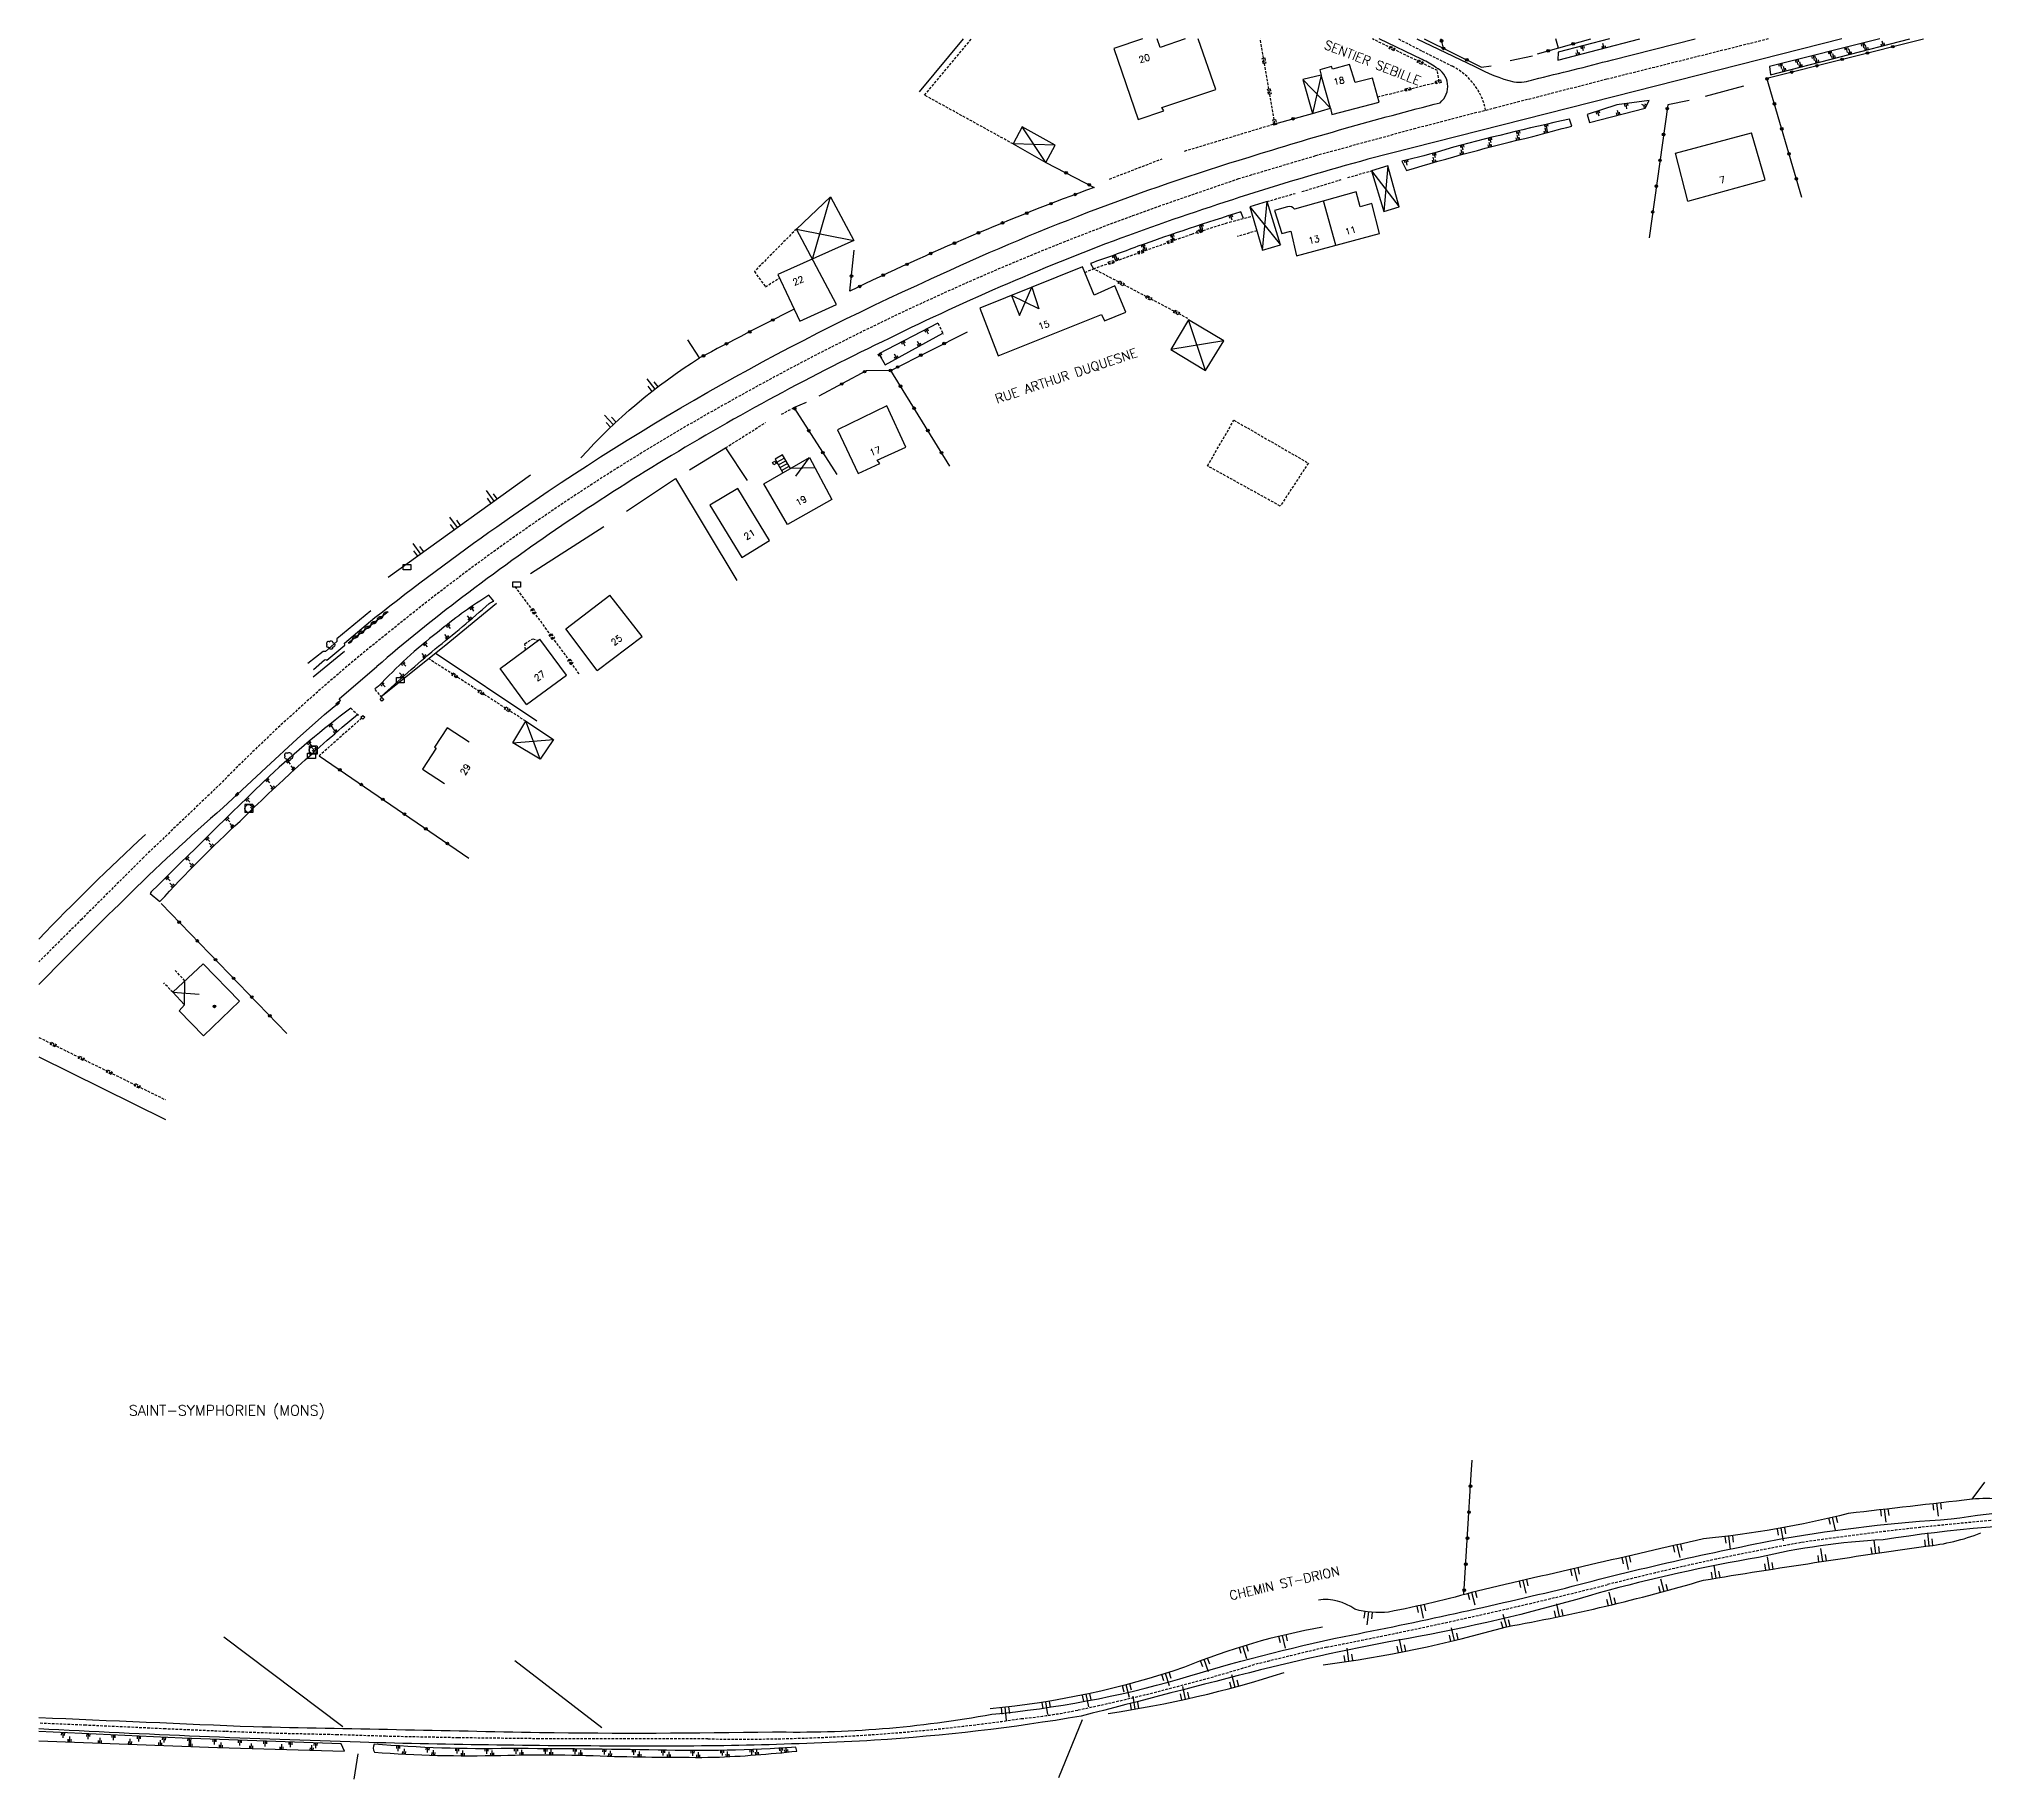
# Model space of a CAD drawing. Header units: millimetres. Extents: x 124000 to 125000, y 124512 to 125000.
# Drawn here: x 124000 to 124373.6, y 124666.1 to 125000 of the extents above; entities that cross this region are included whole.
import ezdxf
from ezdxf.enums import TextEntityAlignment as Align

# ---------------------------------------------------------------- set-up
doc = ezdxf.new("R2010")
doc.units = ezdxf.units.MM
doc.linetypes.add('DASHED', pattern=[0.75, 0.5, -0.25])
doc.layers.get('0').update_dxf_attribs({"linetype": 'CONTINUOUS'})
for name, color, linetype in [('W0001', 6, 'DASHED'), ('W0008', 7, 'CONTINUOUS'), ('W0100', 7, 'CONTINUOUS'), ('W0112', 1, 'DASHED'), ('W0211', 2, 'CONTINUOUS'), ('W0300', 7, 'CONTINUOUS'), ('W0310', 3, 'CONTINUOUS'), ('W0322', 7, 'CONTINUOUS'), ('W0400', 7, 'CONTINUOUS'), ('W0420', 7, 'CONTINUOUS'), ('W0980', 7, 'CONTINUOUS'), ('W0989', 7, 'CONTINUOUS'), ('W0991', 7, 'CONTINUOUS'), ('W1471', 7, 'CONTINUOUS')]:
    doc.layers.add(name, color=color, linetype=linetype)
doc.styles.get("Standard").update_dxf_attribs({"font": 'romans.shx', "width": 0.85})

# ---------------------------------------------------------------- blocks, each defined once
blk = doc.blocks.new('TP15B')
at = {"color": 0}
for p, q in [((-1.44, 2.5), (-1.44, 0)), ((0, 5), (0, 0)), ((1.44, 2.5), (1.44, 0))]:
    blk.add_line(p, q, dxfattribs=at)
blk = doc.blocks.new('TP15C')
at = {"layer": 'W0211', "xscale": 0.5, "yscale": 0.5, "rotation": 359.9693661828871}
blk.add_blockref('TP15B', (0, 0), dxfattribs=at)
blk = doc.blocks.new('OH01')
at = {"layer": 'W0322', "color": 0}
for radius in [0.25, 0.15]:
    blk.add_circle((0, 0), radius, dxfattribs=at)
blk = doc.blocks.new('OH02')
at = {"layer": 'W0112', "color": 0}
for p, q in [((-0.5, 0.25), (0.5, 0.25)), ((-0.5, -0.25), (-0.5, 0.25)), ((0.5, 0.25), (0.5, -0.25)), ((0.5, -0.25), (-0.5, -0.25))]:
    blk.add_line(p, q, dxfattribs=at)
blk = doc.blocks.new('TP15')
at = {"color": 0}
for p, q in [((-0.29, 0.5), (-0.29, 0)), ((0, 1), (0, 0)), ((0.29, 0.5), (0.29, 0))]:
    blk.add_line(p, q, dxfattribs=at)
blk = doc.blocks.new('BB01')
at = {"layer": 'W0991', "color": 0}
for p, q in [((-0.5, 0.04), (-0.04, 0.5)), ((-0.48, -0.13), (0.13, 0.48)), ((-0.43, -0.25), (0.25, 0.43)), ((-0.36, -0.35), (0.35, 0.36)), ((-0.26, -0.43), (0.43, 0.26)), ((-0.13, -0.48), (0.48, 0.13)), ((0.03, -0.5), (0.5, -0.03)), ((0.31, -0.39), (0.39, -0.31))]:
    blk.add_line(p, q, dxfattribs=at)
blk.add_circle((0, 0), 0.5, dxfattribs=at)
blk = doc.blocks.new('T1471')
at = {"color": 0, "linetype": 'Continuous', "flags": 128}
blk.add_lwpolyline([(-0.75, -0.5), (-0.75, 0.5), (0.75, 0.5), (0.75, -0.5), (-0.75, -0.5)], dxfattribs=at)
blk = doc.blocks.new('T300')
for p, q in [((-0.8, 0.51), (-0.86, 0.34)), ((-0.86, 0.34), (-0.86, 0.17)), ((-0.86, 0.17), (-0.74, 0.06)), ((-0.69, 0.63), (-0.8, 0.51)), ((-0.8, -0.06), (-0.74, 0.06)), ((-0.74, 0.06), (-0.69, 0.11)), ((-0.57, 0.69), (-0.69, 0.63)), ((-0.46, 0.69), (-0.57, 0.69)), ((-0.29, 0.63), (-0.46, 0.69)), ((-0.29, 0.63), (-0.17, 0.74)), ((-0.23, 0.57), (-0.29, 0.63)), ((-0.17, 0.74), (-0.06, 0.8)), ((-0.06, 0.8), (0.06, 0.8)), ((0.06, 0.8), (0.23, 0.74)), ((0.23, 0.74), (0.34, 0.63)), ((0.34, 0.63), (0.4, 0.51)), ((0.46, 0.46), (0.34, 0.46)), ((0.4, 0.51), (0.4, 0.46)), ((0.57, 0.4), (0.46, 0.46)), ((0.57, 0.4), (0.69, 0.29)), ((0.69, 0.29), (0.74, 0.17)), ((0.74, 0.06), (0.69, -0.17)), ((0.74, 0.17), (0.74, 0.06)), ((-0.8, -0.17), (-0.8, -0.06)), ((-0.8, -0.23), (-0.8, -0.17)), ((-0.74, -0.34), (-0.8, -0.23)), ((-0.69, -0.4), (-0.74, -0.34)), ((-0.51, -0.46), (-0.69, -0.4)), ((-0.4, -0.46), (-0.51, -0.46)), ((-0.4, -0.46), (-0.34, -0.46)), ((-0.34, -0.46), (-0.34, -0.4)), ((-0.34, -0.51), (-0.34, -0.46)), ((-0.29, -0.63), (-0.34, -0.51)), ((-0.17, -0.74), (-0.29, -0.63)), ((-0.06, -0.8), (-0.17, -0.74)), ((0.06, -0.8), (-0.06, -0.8)), ((0.17, -0.74), (0.06, -0.8)), ((0.23, -0.69), (0.17, -0.74)), ((0.29, -0.46), (0.23, -0.46)), ((0.29, -0.63), (0.23, -0.69)), ((0.46, -0.4), (0.29, -0.46)), ((0.34, -0.51), (0.29, -0.63)), ((0.34, -0.51), (0.34, -0.46)), ((0.57, -0.34), (0.46, -0.4)), ((0.63, -0.29), (0.57, -0.34)), ((0.69, -0.17), (0.63, -0.29))]:
    blk.add_line(p, q)
blk = doc.blocks.new('T420')
for p, q in [((0.75, 0.75), (-0.75, 0.75)), ((-0.75, 0.75), (-0.75, -0.75)), ((0.75, 0.75), (0.75, -0.75)), ((0.75, -0.75), (-0.75, -0.75))]:
    blk.add_line(p, q)
blk.add_ellipse((0, 0), major_axis=(-0.53, 0.53), ratio=1, start_param=3.926991, end_param=10.210176)
blk = doc.blocks.new('T400')
for p, q in [((-0.15, 0.3), (0.15, 0.3)), ((-0.15, -0.25), (-0.15, 0.3)), ((-0.15, 0.15), (0.15, 0.15)), ((-0.15, 0), (0.15, 0)), ((0.15, 0.3), (0.15, -0.25)), ((-0.15, -0.15), (0.15, -0.15)), ((-0.15, -0.25), (-0.15, -0.3)), ((-0.15, -0.3), (0.15, -0.3)), ((0.15, -0.3), (0.15, -0.25))]:
    blk.add_line(p, q)
blk = doc.blocks.new('t310o')
at = {"color": 0, "linetype": 'Continuous'}
for centre, start, end in [((-0.5, 0.38), 216.8699, 323.1304), ((0.5, -0.37), 36.8699, 143.1303)]:
    blk.add_arc(centre, 0.625, start, end, dxfattribs=at)

msp = doc.modelspace()

# ---------------------------------------------------------------- linework, layer by layer
at = {"layer": 'W0001'}
for points in [[(124331.97, 125000), (124320.34, 124997.09), (124300.97, 124992.26), (124279.65, 124986.79), (124264.28, 124982.82), (124245.02, 124977.55), (124230.25, 124973.13), (124215.28, 124967.97, 0.042884), (124132.61, 124930.43, 0.044798), (124066.73, 124885.8, 0.030314), (124034.89, 124857.11), (124020.12, 124842.96), (124008.22, 124831.1), (124000, 124822.91)], [(124260.96, 125000), (124265.55, 124997.67), (124271.33, 124994.75, -0.233201), (124277.71, 124986.29)], [(124500, 124711.63), (124495.05, 124711.73), (124476.45, 124712.39), (124459.68, 124713.02), (124442.8, 124713.86), (124424.06, 124715.44), (124408.49, 124716.29, 0.031291), (124374.65, 124715.67, 0.014856), (124338.25, 124711.46, 0.018027), (124301.03, 124703.37, -0.01375), (124247.19, 124691.4, 0.001047), (124233.28, 124688.03, -0.022442), (124199.47, 124679.33, -0.028617), (124188.55, 124677.68, -0.040665), (124128.43, 124673.78), (124095.97, 124673.81), (124080.49, 124673.99), (124066.55, 124674.28), (124057.31, 124674.57), (124045.37, 124674.84), (124035.73, 124675.2), (124024.26, 124675.7), (124008.98, 124676.41), (124000, 124676.78)]]:
    msp.add_lwpolyline(points, format="xyb", dxfattribs=at)
at = {"layer": 'W0008'}
for points in [[(124064.49, 124888.95, -0.013706), (124087.87, 124906.38, -0.048673), (124171.23, 124953.94, -0.035704), (124232.34, 124977.34, -0.013133), (124268.95, 124987.76, 0.549618), (124268.15, 124994.53, 0.055057), (124265.52, 124996.04), (124257.27, 125000)], [(124346.08, 125000), (124306.54, 124989.97), (124255.11, 124976.9, 0.020321), (124209.14, 124962.3, 0.026142), (124163.24, 124942.54, 0.025606), (124120.14, 124919.27, 0.027058), (124081.36, 124892.91, 0.017662), (124064.86, 124879.56, 0.00972)], [(124264.53, 125000), (124275.63, 124994.71, 0.060749), (124283.14, 124991.74, 0.122116), (124286.95, 124992.24, 0.00585), (124302.05, 124996), (124317.95, 125000)], [(124035.37, 124852.5, 0.019118), (124016.44, 124834.94, 0.007253), (124000, 124818.55)], [(124000, 124827.27, -0.015687), (124020.43, 124847.31, 0.002573)], [(124000, 124677.89, 0.000346), (124041.22, 124676.14, -0.000094), (124096.09, 124675.02, 0.007828), (124140.82, 124675.15, 0.05095), (124182.91, 124678.52, 0.046656), (124218.99, 124685.29, -0.023585), (124250.55, 124693.44, 0.010611), (124293.01, 124702.72, -0.018159), (124334.71, 124712.22, -0.027348), (124367.05, 124715.98, -0.040117), (124394.1, 124717.98, -0.016478), (124434, 124715.61, 0.013028), (124475.86, 124713.36, 0.003021), (124500, 124712.77, 0.003021)], [(124500, 124710.44, -0.003796), (124465.54, 124711.74, -0.015128), (124427.55, 124714.08, 0.029546), (124393.59, 124715.37, 0.033803), (124354, 124712, 0.044313), (124330.06, 124708.59, 0.024764), (124299.5, 124701.81, -0.026383), (124264.81, 124693.41, 0.017765), (124234.51, 124687.03, 0.000319), (124200.05, 124678.14, -0.025801), (124160.37, 124673.52, -0.01566), (124114.15, 124672.4, -0.006827), (124061.68, 124673.14, -0.005762), (124000, 124675.7)]]:
    msp.add_lwpolyline(points, format="xyb", dxfattribs=at)
for points in [[(124282.41, 124995.86), (124286.71, 124996.73)], [(124063.7, 124890.23), (124057.18, 124884.85), (124057.21, 124884.36), (124055.02, 124882.47), (124054.55, 124882.47), (124051.63, 124880.13)], [(124052.7, 124878.99), (124054.82, 124880.87), (124054.98, 124880.91), (124055.29, 124880.79), (124058.75, 124883.67), (124058.66, 124884.03), (124064.49, 124888.95)], [(124035.37, 124852.5), (124038.05, 124855.03), (124043.6, 124860.18), (124049.56, 124865.66), (124054.85, 124870.36), (124057.35, 124872.49), (124057.92, 124873.02), (124057.65, 124873.38), (124064.86, 124879.56)], [(124058.68, 124882.42), (124052.62, 124877.53)]]:
    msp.add_lwpolyline(points, dxfattribs=at)
at = {"layer": 'W0100'}
for points in [[(124211.81, 125000), (124206.32, 124998.15), (124211, 124984.53), (124215.91, 124986.22), (124215.58, 124986.87), (124225.94, 124990.3)], [(124220.04, 125000), (124215.2, 124998.36), (124214.67, 125000)], [(124225.94, 124990.3), (124222.55, 125000)], [(124257.29, 124987.86), (124255.99, 124992.49), (124252.65, 124991.61), (124251.6, 124995.12), (124248.34, 124994.17), (124248.12, 124994.7), (124245.88, 124994.06), (124246.12, 124993.05), (124242.61, 124992.21), (124244.44, 124985.68), (124247.95, 124986.7), (124248.16, 124985.47), (124257.29, 124987.86)], [(124242.61, 124992.21), (124247.95, 124986.7)], [(124247.95, 124986.7), (124246.12, 124993.05), (124244.44, 124985.68)], [(124193.26, 124976.32), (124195.09, 124979.62), (124188.76, 124983.12), (124187.01, 124979.85), (124193.26, 124976.32), (124188.76, 124983.12)], [(124195.09, 124979.62), (124187.01, 124979.85)], [(124314.13, 124978.06), (124328.77, 124982.01)], [(124331.39, 124972.97), (124328.77, 124982.01)], [(124316.53, 124968.9), (124314.13, 124978.06)], [(124255.78, 124974.71), (124258.18, 124966.9), (124261.13, 124967.78), (124258.9, 124975.67), (124255.78, 124974.71), (124261.13, 124967.78)], [(124258.9, 124975.67), (124258.18, 124966.9)], [(124316.53, 124968.9), (124331.39, 124972.97)], [(124146.08, 124945.81), (124153.07, 124949.05), (124145.42, 124963.52), (124151.97, 124969.69), (124156.45, 124961.32), (124141.82, 124954.78), (124146.08, 124945.81)], [(124148.47, 124957.75), (124151.97, 124969.69)], [(124234.86, 124959.44), (124238.33, 124960.48), (124235.74, 124968.8), (124232.47, 124967.81), (124234.86, 124959.44), (124235.74, 124968.8)], [(124248.92, 124960.41), (124246.61, 124968.91)], [(124232.47, 124967.81), (124238.33, 124960.48)], [(124145.42, 124963.52), (124156.45, 124961.32)], [(124184.16, 124939.22), (124203.94, 124947.14), (124204.54, 124945.88), (124208.64, 124947.57), (124206.51, 124952.65), (124202.57, 124950.85), (124200.33, 124956.25), (124180.61, 124948.34), (124184.16, 124939.22)], [(124186.71, 124950.79), (124188.2, 124946.92), (124190.61, 124952.35), (124191.97, 124948.23), (124186.71, 124950.79)], [(124223.91, 124936.39), (124227.43, 124942.08), (124220.68, 124946.07), (124217.28, 124940.41), (124223.91, 124936.39), (124220.68, 124946.07)], [(124227.43, 124942.08), (124217.28, 124940.41)], [(124166.41, 124921.64), (124162.78, 124929.57), (124153.32, 124925.01), (124157.29, 124916.58), (124161.43, 124918.52), (124160.92, 124919.19), (124166.41, 124921.64)], [(124144.27, 124917.57), (124142.71, 124920.16), (124141.33, 124919.35), (124142.79, 124916.72)], [(124143.7, 124906.8), (124139.17, 124914.64), (124147.94, 124919.69), (124152.21, 124911.63), (124143.7, 124906.8)], [(124141.65, 124918.77), (124143.08, 124919.54)], [(124141.93, 124918.28), (124143.39, 124919.04)], [(124142.22, 124917.76), (124143.7, 124918.52)], [(124142.53, 124917.2), (124144.01, 124918.01)], [(124144.41, 124917.66), (124148.96, 124917.76)], [(124145.29, 124916.12), (124147.94, 124919.69)], [(124134.93, 124900.5), (124140.25, 124903.78), (124134.14, 124913.72), (124128.78, 124910.55), (124134.93, 124900.5)], [(124101.13, 124886.78), (124109.56, 124893.26)], [(124115.81, 124885.3), (124109.56, 124893.26)], [(124107.14, 124878.79), (124101.13, 124886.78)], [(124088.53, 124879.17), (124096.14, 124884.83)], [(124101.24, 124877.94), (124096.14, 124884.83)], [(124107.14, 124878.79), (124115.81, 124885.3)], [(124093.57, 124872.26), (124088.53, 124879.17)], [(124093.57, 124872.26), (124101.24, 124877.94)], [(124082.56, 124865.07), (124078.37, 124867.8), (124075.96, 124864.08), (124076.27, 124863.87), (124073.66, 124859.85), (124077.85, 124857.12)], [(124090.99, 124864.95), (124093.46, 124869.07), (124098.78, 124865.54), (124096.23, 124861.82), (124090.99, 124864.95), (124098.78, 124865.54)], [(124096.23, 124861.82), (124093.46, 124869.07)], [(124026.92, 124813.52), (124027.97, 124814.62), (124025.68, 124817.05), (124031.53, 124822.52)], [(124027.97, 124814.62), (124028.04, 124819.26)], [(124038.49, 124815.35), (124031.53, 124822.52)], [(124025.68, 124817.05), (124030.75, 124816.71)], [(124031.62, 124808.68), (124026.92, 124813.52)], [(124031.62, 124808.68), (124038.49, 124815.35)], [(124058.31, 124676.12), (124035.47, 124693.3)], [(124091.34, 124688.84), (124108.08, 124675.97)], [(124195.76, 124666.39), (124200.35, 124677.49)], [(124060.51, 124666.07), (124061.27, 124670.94)]]:
    msp.add_lwpolyline(points, dxfattribs=at)
msp.add_lwpolyline([(124241.39, 124958.37), (124257.35, 124962.68), (124255.88, 124968.42), (124253.65, 124967.78), (124252.85, 124970.69), (124241.02, 124967.32, 0.344034), (124239.65, 124967.81), (124237.2, 124967.1), (124238.56, 124962.68), (124240.3, 124963.09), (124241.39, 124958.37)], format="xyb", dxfattribs=at)
at = {"layer": 'W0112'}
for points in [[(124187.01, 124979.85), (124170.02, 124989.2), (124178.98, 125000)], [(124237.27, 124983.74), (124234.43, 125000)], [(124257, 124988.89), (124268.79, 124991.8), (124268.45, 124993.93), (124255.99, 125000)], [(124219.93, 124978.48), (124237.27, 124983.74)], [(124205.49, 124973.12), (124215.62, 124977)], [(124242.44, 124970.71), (124249.96, 124973)], [(124251.24, 124973.39), (124255.78, 124974.71)], [(124235.74, 124968.8), (124241.13, 124970.35)], [(124228.52, 124964.86), (124232.98, 124966.03)], [(124145.42, 124963.52), (124137.33, 124955.36), (124139.46, 124952.45), (124142.14, 124954.09)], [(124200.76, 124955.21), (124202.43, 124955.89), (124221.3, 124962.56), (124228.52, 124964.86)], [(124233.79, 124963.19), (124230, 124962.07)], [(124220.57, 124946.34), (124202.43, 124955.89)], [(124172.58, 124945.43), (124173.58, 124943.35)], [(124142.52, 124927.97), (124144.93, 124929.26)], [(124131.81, 124921.54), (124139.46, 124926.37)], [(124140.84, 124918.7), (124141.27, 124918.96)], [(124141.1, 124918.27), (124140.84, 124918.7)], [(124141.53, 124918.53), (124141.1, 124918.27)], [(124141.27, 124918.96), (124141.53, 124918.53)], [(124103.71, 124878.16), (124091.38, 124894.98)], [(124093.41, 124882.81), (124093.28, 124883.95), (124094.8, 124884.9), (124095.79, 124884.57)], [(124093.46, 124869.07), (124074.77, 124881.09)], [(124065.85, 124873.62), (124064.49, 124875.26)], [(124059.86, 124871.59), (124061.45, 124870.09)], [(124065.48, 124873.28), (124065.85, 124873.62)], [(124065.82, 124872.91), (124065.48, 124873.28)], [(124066.19, 124873.25), (124065.82, 124872.91)], [(124065.85, 124873.62), (124066.19, 124873.25)], [(124061.98, 124869.68), (124053.81, 124862.44)], [(124061.82, 124869.84), (124062.17, 124870.19)], [(124062.17, 124869.48), (124061.82, 124869.84)], [(124062.17, 124870.19), (124062.53, 124869.84)], [(124062.53, 124869.84), (124062.17, 124869.48)], [(124028.04, 124819.26), (124025.97, 124821.43)], [(124025.68, 124817.05), (124023.98, 124818.85)], [(124000, 124808.39), (124024.28, 124796.43)]]:
    msp.add_lwpolyline(points, dxfattribs=at)
msp.add_lwpolyline([(124224.31, 124918.07), (124229.39, 124926.84), (124243.68, 124918.6), (124238.28, 124910.35)], close=True, dxfattribs=at)
at = {"layer": 'W0211'}
for points in [[(124301.5, 125000), (124291.65, 124997.48), (124291.59, 124995.92), (124307.32, 125000)], [(124353.38, 125000), (124332.17, 124994.71), (124332.41, 124993.13), (124359.11, 125000)], [(124297.67, 124983.98), (124308.35, 124986.72), (124309.08, 124988.18), (124302.86, 124987.36), (124297.2, 124985.49), (124297.67, 124983.98)], [(124172.58, 124945.43), (124161.23, 124939.55), (124162.47, 124937.48), (124173.49, 124943.54)], [(124067.06, 124896.73), (124094.39, 124916.38)], [(124371.07, 124719.78), (124373.51, 124723.03)], [(124058.02, 124672.84), (124027.52, 124673.92), (124000, 124675.17)], [(124000, 124673.44), (124034.31, 124672.12), (124058.67, 124671.4), (124058.02, 124672.84)]]:
    msp.add_lwpolyline(points, dxfattribs=at)
for points in [[(124262.53, 124974.73, -0.01722), (124286.78, 124981.27, -0.004418), (124294.25, 124983.28), (124293.79, 124984.6, 0.013087), (124270.06, 124978.81, -0.024106), (124261.61, 124976.57), (124262.53, 124974.73)], [(124231.23, 124965.57), (124230.71, 124966.82, 0.009403), (124210.95, 124960.21, -0.008623), (124201.87, 124956.93), (124202.43, 124955.89)], [(124104.02, 124919.6, -0.069861), (124126.82, 124938.79, -0.742379)], [(124065.67, 124873.84, -0.00778), (124076.06, 124882.94, 0.01166), (124086.45, 124891.65, -0.122908), (124087.32, 124892.1), (124086.39, 124893.23, 0.034733), (124077.26, 124886.71, 0.039398), (124065.82, 124876.44, -0.043141), (124064.49, 124875.26, 3.028157)], [(124059.86, 124871.59, 0.023914), (124044.23, 124858.53, 0.003305), (124021.57, 124836.3), (124021.35, 124836.02), (124023.22, 124834.46, -0.022428), (124038.61, 124849.89, -0.019833), (124061.14, 124870.38, 0.057147)], [(124381.91, 124719.01, 0.074508), (124371.07, 124719.78, -0.000945), (124347.32, 124717.05, -0.03891), (124319.52, 124712.17, 0.001093), (124276.05, 124702.14, -0.019992), (124259.08, 124698.12, -0.092556), (124252.61, 124698.65, 0.197382), (124245.61, 124700.42, -11.12157)], [(124246.53, 124688, 0.036919), (124281.72, 124695.31, 0.028051), (124319.54, 124704.25, -0.00475), (124362.2, 124710.77, 0.070588), (124372.79, 124713.32, -0.190839)], [(124246.42, 124695.24, 0.053028), (124219.9, 124687.55, -0.059398), (124182.58, 124679.56, -1.096736)], [(124205.24, 124678.67, 0.04128), (124239.01, 124686.51, -0.156595)], [(124064.39, 124671.23, 0.024619), (124088.67, 124670.62, -0.018198), (124110.46, 124670.43, 0.006774), (124129.62, 124670.25, 0.018311), (124145.5, 124671.45), (124145.31, 124672.19, -0.023682), (124118.84, 124671.63, 0.003477), (124090.33, 124671.93, -0.024219), (124064.33, 124672.77, 0.233315), (124064.39, 124671.23, 0.499927)]]:
    msp.add_lwpolyline(points, format="xyb", dxfattribs=at)
at = {"layer": 'W0310'}
for points in [[(124316.77, 124988.2), (124312.67, 124987.33)], [(124319.89, 124989.03), (124327.25, 124990.97)], [(124124.89, 124917.28), (124131.81, 124921.54), (124135.92, 124915.27)], [(124112.78, 124909.35), (124122.2, 124915.62), (124133.95, 124896.08)], [(124094.35, 124897.45), (124108.43, 124906.45)], [(124077.78, 124883.49), (124087.86, 124891.75)], [(124059.39, 124884.14), (124062.93, 124886.94), (124067.04, 124890.11)], [(124065.67, 124873.84), (124077.78, 124883.49)], [(124095.57, 124869.11), (124076.05, 124882.11)], [(124000, 124804.64), (124024.28, 124792.62)]]:
    msp.add_lwpolyline(points, dxfattribs=at)
at = {"layer": 'W0322'}
for points in [[(124265.92, 125000), (124276.9, 124994.61), (124278.77, 124994.84)], [(124269.6, 124998.2), (124269.16, 125000)], [(124287.64, 124997.13), (124297.93, 125000)], [(124291.66, 124998.25), (124291.19, 125000)], [(124338.4, 124969.57), (124331.7, 124992.44), (124361.76, 125000)], [(124312.67, 124987.33), (124309.07, 124961.85)], [(124237.27, 124983.74), (124244.44, 124985.68)], [(124174.85, 124918.01), (124163.54, 124936.4), (124178.23, 124943.82)], [(124163.54, 124936.4), (124158.81, 124936.31), (124149.69, 124931.42)], [(124144.93, 124929.26), (124153.15, 124916.39)], [(124053.81, 124862.44), (124082.53, 124842.79)], [(124047.6, 124809.17), (124023.45, 124834.09)], [(124273.55, 124701.46), (124274.94, 124724.5), (124275.12, 124727.28)]]:
    msp.add_lwpolyline(points, dxfattribs=at)
for points in [[(124193.26, 124976.32), (124202.59, 124971.52, 0.025268), (124155.68, 124951.61), (124156.52, 124959.48)], [(124144.98, 124948.13, 0.006018), (124126.82, 124938.79), (124124.59, 124942.29)]]:
    msp.add_lwpolyline(points, format="xyb", dxfattribs=at)
at = {"layer": 'W0989'}
for points in [[(124169.06, 124989.86), (124177.45, 125000)], [(124144.93, 124929.26), (124147.35, 124930.31)]]:
    msp.add_lwpolyline(points, dxfattribs=at)

# ---------------------------------------------------------------- block references
at = {"layer": 'W0112'}
for p, rotation in [((124259.74, 124998.17), 154.0151741194476), ((124235.16, 124995.82), 99.9109100716666), ((124265.14, 124995.54), 154.0151741194476), ((124268.64, 124991.77), 13.87531201686933), ((124236.19, 124989.91), 99.9109100716666), ((124262.81, 124990.33), 13.87531201686933), ((124237.22, 124984), 99.9109100716666), ((124217.13, 124961.09), 19.47442202206201), ((124222.8, 124963.04), 17.63157095934626), ((124205.81, 124957.09), 19.47442202206201), ((124211.47, 124959.09), 19.47442202206201), ((124207.74, 124953.1), 152.2434019849785), ((124213.05, 124950.3), 152.2434019849785), ((124218.36, 124947.51), 152.2434019849785), ((124094.92, 124890.14), 126.2388342262121), ((124098.47, 124885.3), 126.2388342262121), ((124102.02, 124880.46), 126.2388342262121), ((124079.82, 124877.85), 147.2348442010972), ((124084.86, 124874.6), 147.2348442010972), ((124089.91, 124871.35), 147.2348442010972), ((124002.75, 124807.03), 333.7774027308732), ((124008.13, 124804.38), 333.7774027308732), ((124013.51, 124801.73), 333.7774027308732), ((124018.89, 124799.08), 333.7774027308732)]:
    msp.add_blockref('OH02', p, dxfattribs=dict(at, rotation=rotation))
at = {"layer": 'W0211'}
for name, p, rotation in [('TP15', (124296.25, 124998.66), 194.3398313047531), ('TP15', (124300.42, 124998.21), 14.56189270256711), ('TP15', (124350.1, 124999.18), 193.9972905927002), ('TP15', (124350.83, 124997.87), 14.43207041156113), ('TP15', (124353.99, 124998.68), 14.43207041156113), ('TP15', (124295.44, 124996.91), 14.56189270256711), ('TP15', (124334.29, 124995.24), 193.9972905927002), ('TP15', (124335.05, 124993.81), 14.43207041156113), ('TP15', (124337.45, 124996.03), 193.9972905927002), ('TP15', (124338.21, 124994.62), 14.43207041156113), ('TP15', (124340.62, 124996.82), 193.9972905927002), ('TP15', (124341.36, 124995.43), 14.43207041156113), ('TP15', (124343.78, 124997.61), 193.9972905927002), ('TP15', (124344.52, 124996.25), 14.43207041156113), ('TP15', (124346.94, 124998.39), 193.9972905927002), ('TP15', (124347.68, 124997.06), 14.43207041156113), ('TP15', (124304.68, 124987.6), 187.5990655873786), ('TP15', (124308.51, 124987.05), 63.74251321399986), ('TP15', (124289.32, 124983.61), 192.7904408336505), ('TP15', (124299.19, 124986.14), 198.2864486988002), ('TP15', (124303.19, 124985.39), 14.39610527529203), ('TP15', (124278.55, 124979.25), 14.45937645174393), ('TP15', (124278.52, 124981.02), 194.1525811283101), ('TP15', (124283.93, 124980.6), 13.58783155311468), ('TP15', (124283.91, 124982.35), 193.4715109809803), ('TP15', (124289.31, 124981.97), 15.21558102183267), ('TP15', (124262.44, 124976.75), 192.616651770408), ('TP15', (124267.85, 124976.32), 16.20246624900241), ('TP15', (124267.81, 124978.12), 196.1224098598103), ('TP15', (124273.19, 124977.83), 15.33092135037319), ('TP15', (124273.15, 124979.64), 194.83365127564), ('TP15', (124228.74, 124966.2), 197.646456167733), ('TP15', (124217.71, 124961.29), 19.47442202206201), ('TP15', (124217.49, 124962.49), 198.871743952011), ('TP15', (124223.09, 124963.13), 17.63157095934626), ('TP15', (124223.11, 124964.38), 198.2591000598721), ('TP15', (124206.34, 124958.5), 199.83342754528), ('TP15', (124206.97, 124957.5), 19.47442202206201), ('TP15', (124211.9, 124960.55), 199.48438784415), ('TP15', (124212.34, 124959.39), 19.47442202206201), ('TP15', (124170.29, 124944.24), 207.3495474926326), ('TP15', (124161.34, 124939.61), 207.3495474926326), ('TP15', (124164.66, 124938.68), 28.79527849060369), ('TP15', (124165.81, 124941.92), 207.3495474926326), ('TP15', (124169.08, 124941.11), 28.79527849060369), ('TP15C', (124118.23, 124932.8), 37.69930833902163), ('TP15C', (124110.26, 124925.99), 43.3033803962784), ('TP15C', (124087.33, 124911.3), 35.72341855585071), ('TP15C', (124080.28, 124906.23), 35.72341855585071), ('TP15C', (124073.23, 124901.16), 35.72341855585071), ('TP15', (124082.94, 124890.99), 214.4641299450708), ('TP15', (124078.4, 124887.63), 218.4726640831632), ('TP15', (124082.86, 124888.55), 40.38420925986068), ('TP15', (124073.98, 124884.09), 219.8658966624068), ('TP15', (124078.51, 124884.92), 39.26980730053546), ('TP15', (124069.75, 124880.34), 223.1830011938977), ('TP15', (124074.16, 124881.32), 40.6214120029403), ('TP15', (124065.74, 124876.35), 225.7750784033622), ('TP15', (124069.89, 124877.61), 41.35154164171855), ('TP15', (124055.88, 124868.5), 218.4925023398982), ('TP15', (124057.05, 124866.9), 40.82024454078753), ('TP15', (124051.72, 124865.11), 219.9380193977572), ('TP15', (124053, 124863.35), 41.6222823476718), ('TP15', (124047.64, 124861.6), 221.3835364556163), ('TP15', (124049.01, 124859.76), 42.42432015455604), ('TP15', (124043.66, 124857.99), 224.1012645809333), ('TP15', (124045.07, 124856.1), 43.22635796144031), ('TP15', (124039.81, 124854.24), 224.2295452657849), ('TP15', (124041.18, 124852.39), 44.02839576832459), ('TP15', (124035.96, 124850.49), 224.3578259506363), ('TP15', (124037.3, 124848.68), 42.91868227008727), ('TP15', (124032.12, 124846.73), 224.4861066354877), ('TP15', (124033.4, 124844.97), 44.18602147597526), ('TP15', (124028.29, 124842.95), 224.6143873203392), ('TP15', (124029.59, 124841.18), 45.45336068186325), ('TP15', (124024.47, 124839.17), 224.7426680051906), ('TP15', (124025.86, 124837.31), 46.72069988775128), ('TP15C', (124364.34, 124719), 186.6068837832497), ('TP15C', (124344.31, 124716.3), 193.4398783283987), ('TP15C', (124354.29, 124717.84), 186.5152943503316), ('TP15C', (124314.46, 124711.01), 192.8903222407314), ('TP15C', (124324.41, 124712.7), 187.0586951119869), ('TP15C', (124334.41, 124714.23), 190.2492867201928), ('TP15C', (124352.56, 124709.37), 8.393395728559266), ('TP15C', (124362.79, 124710.83), 6.328490303479303), ('TP15C', (124304.6, 124708.75), 192.9470970327405), ('TP15C', (124321.92, 124704.63), 9.175340025389039), ('TP15C', (124332.13, 124706.26), 8.914691926445785), ('TP15C', (124342.34, 124707.83), 8.65404382750252), ('TP15C', (124284.89, 124704.2), 193.0606466167586), ('TP15C', (124294.75, 124706.48), 193.0038718247495), ('TP15C', (124311.92, 124702.08), 15.20452508709175), ('TP15C', (124275.05, 124701.86), 195.3404827977196), ('TP15C', (124291.83, 124697.26), 11.78849272277577), ('TP15C', (124301.91, 124699.52), 13.49650890493375), ('TP15C', (124255.27, 124698.14), 173.5023832850957), ('TP15C', (124265.24, 124699.41), 192.6848329543249), ('TP15C', (124281.68, 124695.29), 15.94503970253269), ('TP15C', (124238.71, 124693.63), 193.5669057340504), ('TP15C', (124261.59, 124690.47), 11.08622584655188), ('TP15C', (124271.69, 124692.67), 13.51563277454231), ('TP15C', (124223.66, 124689.02), 200.4794567460815), ('TP15C', (124231.12, 124691.55), 197.023181240066), ('TP15C', (124251.41, 124688.69), 8.656818918561441), ('TP15C', (124216.26, 124686.35), 197.5174019906969), ('TP15C', (124229.58, 124683.72), 15.12057921527454), ('TP15C', (124193.29, 124680.91), 189.1234792102933), ('TP15C', (124201.04, 124682.35), 191.9214534704278), ('TP15C', (124208.7, 124684.16), 194.7194277305623), ('TP15C', (124210.38, 124679.49), 9.762024419344588), ('TP15C', (124220.03, 124681.38), 12.44130181730959), ('TP15C', (124185.49, 124679.85), 186.3255049501587), ('TP15', (124004.67, 124674.96), 177.3927431447369), ('TP15', (124005.81, 124673.22), 357.800983383473), ('TP15', (124009.52, 124674.74), 177.3927431447369), ('TP15', (124011.63, 124672.99), 357.800983383473), ('TP15', (124014.37, 124674.52), 177.3927431447369), ('TP15', (124017.44, 124672.77), 357.800983383473), ('TP15', (124019.22, 124674.29), 177.3927431447369), ('TP15', (124023.25, 124672.55), 357.800983383473), ('TP15', (124024.06, 124674.07), 177.3927431447369), ('TP15', (124028.91, 124673.87), 177.9769354432977), ('TP15', (124033.76, 124673.7), 177.9769354432977), ('TP15', (124038.61, 124673.52), 177.9769354432977), ('TP15', (124029.06, 124672.32), 357.800983383473), ('TP15', (124034.88, 124672.11), 358.2998130865873), ('TP15', (124040.69, 124671.93), 358.2998130865873), ('TP15', (124043.47, 124673.35), 177.9769354432977), ('TP15', (124046.51, 124671.76), 358.2998130865873), ('TP15', (124048.32, 124673.18), 177.9769354432977), ('TP15', (124052.32, 124671.59), 358.2998130865873), ('TP15', (124053.17, 124673.01), 177.9769354432977), ('TP15', (124069.01, 124672.43), 176.3705222344016), ('TP15', (124070.03, 124670.87), 357.0412359150896), ('TP15', (124074.66, 124672.14), 177.5763385198659), ('TP15', (124075.67, 124670.65), 358.3534290589159), ('TP15', (124080.31, 124671.96), 178.7821548053302), ('TP15', (124081.33, 124670.55), 359.6656222027422), ('TP15', (124085.96, 124671.9), 179.9879710907945), ('TP15', (124086.98, 124670.58), 0.9778153465683688), ('TP15', (124091.61, 124671.93), 179.7613627599605), ('TP15', (124092.63, 124670.7), 0.8405444031651355), ('TP15', (124097.26, 124671.89), 179.6033969864237), ('TP15', (124098.28, 124670.73), 359.7590394282104), ('TP15', (124102.92, 124671.85), 179.4454312128868), ('TP15', (124103.93, 124670.65), 358.6775344532558), ('TP15', (124108.57, 124671.78), 179.28746543935), ('TP15', (124109.58, 124670.47), 357.5960294783012), ('TP15', (124114.22, 124671.71), 179.1294996658133), ('TP15', (124115.23, 124670.34), 359.0844377817756), ('TP15', (124119.87, 124671.61), 178.7026598278662), ('TP15', (124120.89, 124670.27), 359.5424146287974), ('TP15', (124125.52, 124671.54), 179.8605486194411), ('TP15', (124126.54, 124670.25), 0.0003914758191568357), ('TP15', (124131.18, 124671.58), 181.0184374110159), ('TP15', (124132.19, 124670.37), 2.890683181255477), ('TP15', (124136.83, 124671.74), 182.1763262025907), ('TP15', (124137.83, 124670.73), 4.379920454855005), ('TP15', (124142.47, 124672.01), 183.3342149941655), ('TP15', (124143.46, 124671.23), 5.869157728454533)]:
    msp.add_blockref(name, p, dxfattribs=dict(at, rotation=rotation))
at = {"layer": 'W0300'}
for p in [(124056.04, 124883.67), (124048.01, 124862.28)]:
    msp.add_blockref('T300', p, dxfattribs=at)
at = {"layer": 'W0310'}
for p, rotation in [((124061.35, 124885.69), 38.29750357676686), ((124062.52, 124886.62), 38.29750357676686), ((124063.71, 124887.54), 37.70657168213251), ((124064.9, 124888.46), 37.70657168213251), ((124066.08, 124889.37), 37.70657168213251), ((124060.17, 124884.76), 38.29750357676686)]:
    msp.add_blockref('t310o', p, dxfattribs=dict(at, rotation=rotation))
at = {"layer": 'W0322'}
for p, rotation in [((124269.25, 124999.63), 103.5342088968577), ((124294.51, 124999.05), 15.55159688792407), ((124355.86, 124998.52), 14.11798106910737), ((124269.62, 124998.19), 333.8568853483094), ((124274.11, 124995.98), 333.8568853483094), ((124289.69, 124997.71), 15.55159688792407), ((124341.31, 124994.86), 14.11798106910737), ((124346.16, 124996.08), 14.11798106910737), ((124351.01, 124997.3), 14.11798106910737), ((124331.72, 124992.36), 106.3243355016189), ((124336.46, 124993.64), 14.11798106910737), ((124333.13, 124987.56), 106.3243355016189), ((124240.76, 124984.69), 15.15005142127791), ((124312.57, 124986.61), 261.9652680520408), ((124311.87, 124981.66), 261.9652680520408), ((124334.54, 124982.76), 106.3243355016189), ((124311.17, 124976.7), 261.9652680520408), ((124335.94, 124977.96), 106.3243355016189), ((124197.16, 124974.31), 332.7409417701333), ((124337.35, 124973.16), 106.3243355016189), ((124194.27, 124968.39), 201.1143156357238), ((124198.94, 124970.17), 200.5464682914534), ((124201.6, 124972.02), 332.7409417701333), ((124310.47, 124971.75), 261.9652680520408), ((124184.97, 124964.69), 202.2500103242645), ((124189.61, 124966.56), 201.6821629799941), ((124309.77, 124966.8), 261.9652680520408), ((124180.36, 124962.78), 202.8178576685349), ((124171.18, 124958.81), 203.9535523570755), ((124175.76, 124960.81), 203.3857050128051), ((124155.99, 124954.5), 83.9390635300774), ((124162.08, 124954.66), 205.0892470456162), ((124166.62, 124956.75), 204.5213997013459), ((124157.56, 124952.51), 205.6570943898865), ((124140.89, 124946.07), 206.8284593867122), ((124136.44, 124943.8), 207.1661636190371), ((124127.57, 124939.18), 207.841572083687), ((124131.99, 124941.51), 207.5038678513621), ((124169.3, 124939.31), 26.80199615766037), ((124173.76, 124941.56), 26.80199615766037), ((124158.5, 124936.15), 208.210660994316), ((124163.46, 124936.39), 181.0218894684263), ((124164.84, 124937.05), 26.80199615766037), ((124154.1, 124933.78), 208.210660994316), ((124165.39, 124933.38), 121.6068460924844), ((124145.08, 124929.04), 302.5466568921546), ((124168.01, 124929.12), 121.6068460924844), ((124147.77, 124924.82), 302.5466568921546), ((124170.63, 124924.86), 121.6068460924844), ((124150.46, 124920.61), 302.5466568921546), ((124173.25, 124920.6), 121.6068460924844), ((124057.77, 124859.73), 325.6115969152142), ((124061.89, 124856.91), 325.6115969152142), ((124066.02, 124854.08), 325.6115969152142), ((124070.15, 124851.26), 325.6115969152142), ((124074.27, 124848.43), 325.6115969152142), ((124078.4, 124845.61), 325.6115969152142), ((124026.93, 124830.5), 134.0916432517451), ((124030.41, 124826.91), 134.0916432517451), ((124033.89, 124823.32), 134.0916432517451), ((124037.37, 124819.73), 134.0916432517451), ((124040.85, 124816.14), 134.0916432517451), ((124044.32, 124812.55), 134.0916432517451), ((124274.81, 124722.29), 86.55453178077073), ((124274.51, 124717.3), 86.55453178077073), ((124274.21, 124712.31), 86.55453178077073), ((124273.91, 124707.31), 86.55453178077073), ((124273.61, 124702.32), 86.55453178077073)]:
    msp.add_blockref('OH01', p, dxfattribs=dict(at, rotation=rotation))
at = {"layer": 'W0400'}
for p, rotation in [((124057.35, 124872.49), 130.3476432622768), ((124038.05, 124855.03), 133.3391874200341)]:
    msp.add_blockref('T400', p, dxfattribs=dict(at, rotation=rotation))
at = {"layer": 'W0420'}
for p in [(124052.65, 124863.53), (124040.28, 124852.31)]:
    msp.add_blockref('T420', p, dxfattribs=at)
at = {"layer": 'W0991', "xscale": 0.5, "yscale": 0.5, "zscale": 0.5, "rotation": 44.14352908405229}
msp.add_blockref('BB01', (124033.68, 124814.35), dxfattribs=at)
at = {"layer": 'W1471'}
for p in [(124070.64, 124898.65), (124091.7, 124895.31), (124069.38, 124876.93), (124052.31, 124862.43)]:
    msp.add_blockref('T1471', p, dxfattribs=at)

# ---------------------------------------------------------------- texts
at = {"layer": 'W0980'}
msp.add_text('SAINT-SYMPHORIEN (MONS)', height=2, dxfattribs=at).set_placement((124036.07, 124736.68), align=Align.MIDDLE)
at = {"layer": 'W0989'}
for s, rotation, p in [('SENTIER SEBILLE', 338.6512, (124256, 124995.44)), ('RUE ARTHUR DUQUESNE', 18.4262, (124197.22, 124935.3)), ('CHEMIN ST-DRION', 12.9587, (124239.08, 124703.67))]:
    msp.add_text(s, height=1.75, rotation=rotation, dxfattribs=at).set_placement(p, align=Align.MIDDLE)
at = {"layer": 'W0991'}
for s, rotation, p in [('20', 16.5698, (124212.2, 124996.25)), ('18', 11.8757, (124249.55, 124991.94)), ('7', 15.3262, (124323.14, 124972.97)), ('13', 12.9805, (124244.75, 124961.49)), ('11', 15.179, (124251.77, 124963.24)), ('22', 22.4978, (124145.76, 124953.62)), ('15', 17.6316, (124192.9, 124945.09)), ('17', 21.016, (124160.51, 124920.9)), ('19', 29.5894, (124146.31, 124911.39)), ('21', 31.6727, (124136.39, 124904.91)), ('25', 36.923, (124110.89, 124884.63)), ('27', 36.5052, (124096.13, 124877.77)), ('29', 56.9537, (124081.84, 124859.83))]:
    msp.add_text(s, height=1.25, rotation=rotation, dxfattribs=at).set_placement(p, align=Align.MIDDLE)

doc.saveas('drawing.dxf')
